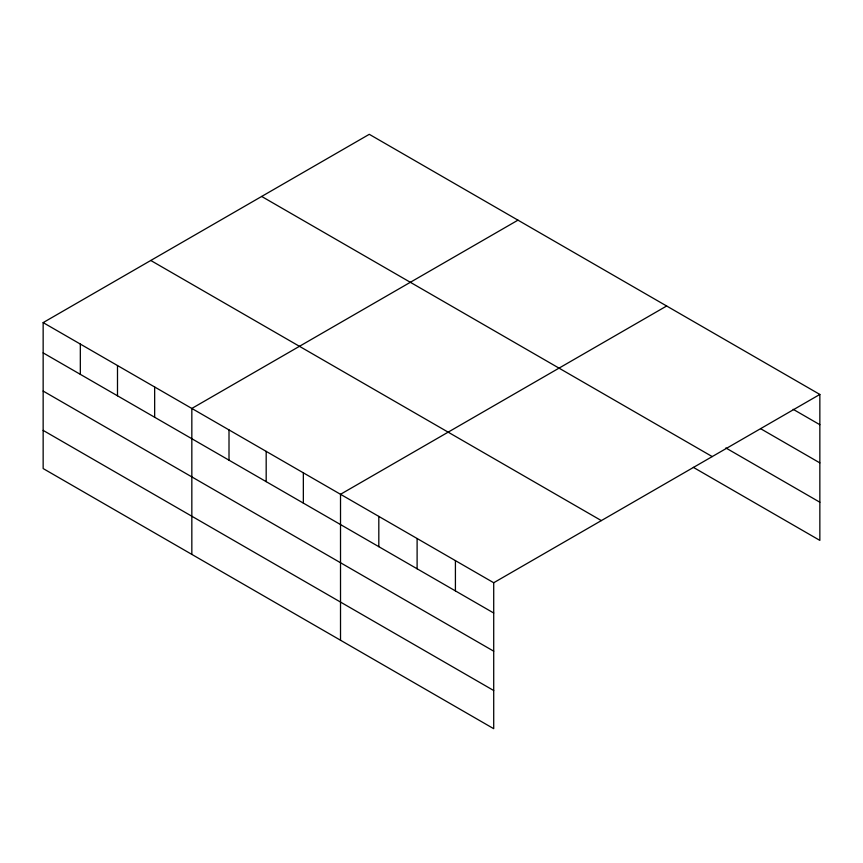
<?xml version="1.0" encoding="UTF-8"?>
<svg xmlns="http://www.w3.org/2000/svg" width="863" height="863" viewBox="0 0 863 863"><rect width="100%" height="100%" fill="white"/><g stroke="black" fill="none" stroke-linecap="round" stroke-linejoin="round"><path stroke-width="1.29" d="M43.15 322.611L493.712 582.741L493.712 728.685L43.15 468.555L43.15 322.611L369.288 134.315L819.85 394.445L819.85 540.389L693.356 467.358M517.973 220.151L191.834 408.447L191.834 554.402M666.657 305.998L340.518 494.294L340.518 640.249M493.712 582.741L819.85 394.445M793.162 409.31L819.85 424.715M760.659 428.717L819.85 462.892M725.848 447.951L819.85 502.223M261.662 196.451L712.223 456.581M150.777 260.475L601.338 520.594M43.15 352.881L493.712 613.01M43.15 391.058L493.712 651.187M43.15 430.389L493.712 690.519M455.416 560.626L455.416 590.907M417.109 538.512L417.109 568.793M378.814 516.408L378.814 546.678M303.345 472.827L303.345 503.107M266.182 451.371L266.182 481.651M229.008 429.914L229.008 460.184M154.66 386.991L154.66 417.271M117.497 365.534L117.497 395.804M80.324 344.067L80.324 374.348"/></g></svg>
